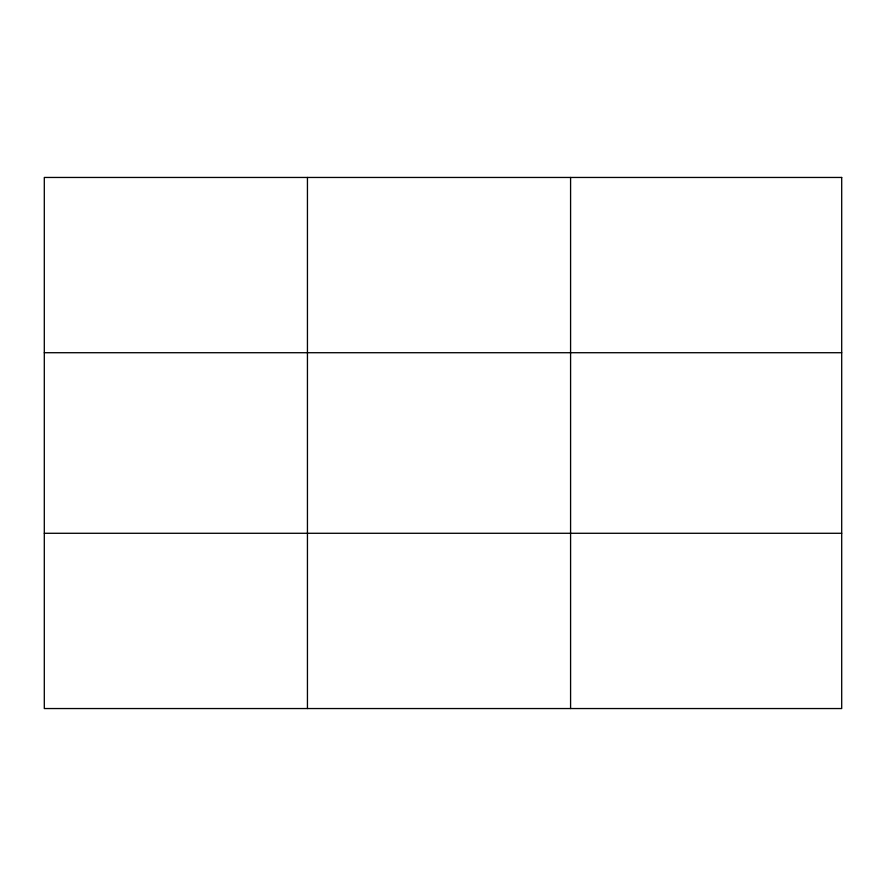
<?xml version="1.0" encoding="UTF-8"?>
<svg xmlns="http://www.w3.org/2000/svg" width="886" height="886" viewBox="0 0 886 886"><rect width="100%" height="100%" fill="white"/><g stroke="black" fill="none" stroke-linecap="round" stroke-linejoin="round"><path stroke-width="1.33" d="M307.442 177.455L307.442 708.545M570.584 177.455L570.584 708.545M44.3 352.717L841.7 352.717M44.3 533.283L841.7 533.283M841.7 177.455L841.7 708.545L44.3 708.545L44.3 177.455L841.7 177.455"/></g></svg>
